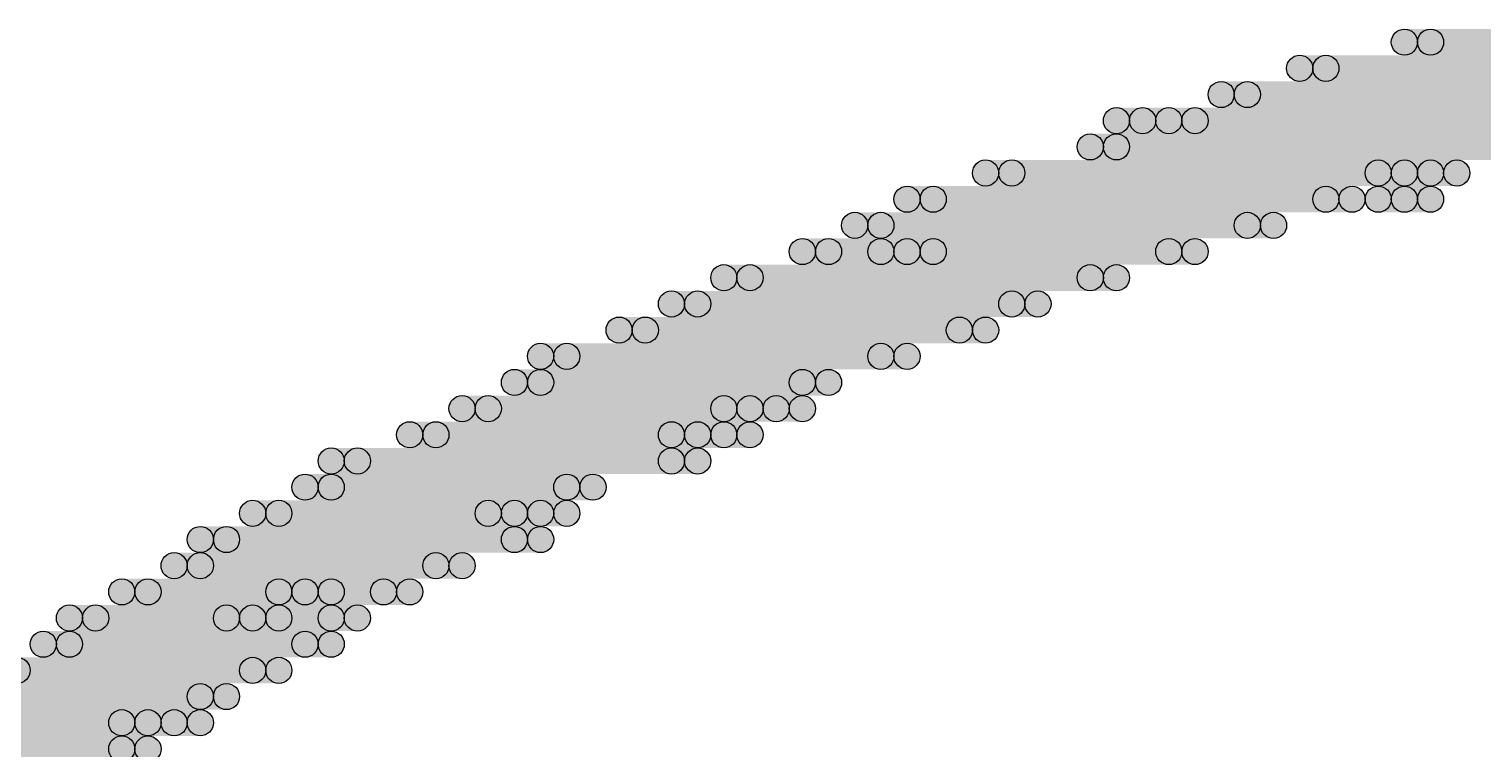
# Model space of a CAD drawing. Header units: millimetres. Extents: x 0 to 137, y 0 to 37.
# Drawn here: x 127.774 to 129.184, y 9.906 to 10.605 of the extents above; entities that cross this region are included whole.
import ezdxf

# ---------------------------------------------------------------- set-up
doc = ezdxf.new("R2010")
doc.units = ezdxf.units.MM
doc.layers.add('TopLayer', color=1, linetype='Continuous')
doc.layers.add('TopSolder', color=216, linetype='Continuous')

msp = doc.modelspace()

# ---------------------------------------------------------------- hatches: boundary and pattern name
at = {"layer": 'TopLayer'}
h = msp.add_hatch(color=1, dxfattribs=at)
edge = h.paths.add_edge_path()
edge.add_arc((129.1336, 10.5918), 0.0127, 0, 360)
for points in [[(129.1336, 10.5791), (129.1336, 10.6045), (129.6924, 10.6045), (129.6924, 10.5791)], [(129.032, 10.5537), (129.032, 10.5791), (129.5654, 10.5791), (129.5654, 10.5537)], [(128.9558, 10.5283), (128.9558, 10.5537), (129.4638, 10.5537), (129.4638, 10.5283)], [(128.8542, 10.5029), (128.8542, 10.5283), (128.8796, 10.5283), (128.8796, 10.5029)], [(128.905, 10.5029), (128.905, 10.5283), (129.3622, 10.5283), (129.3622, 10.5029)], [(128.8288, 10.4775), (128.8288, 10.5029), (129.2606, 10.5029), (129.2606, 10.4775)], [(128.7272, 10.4521), (128.7272, 10.4775), (129.1082, 10.4775), (129.1082, 10.4521)], [(129.1336, 10.4521), (129.1336, 10.4775), (129.159, 10.4775), (129.159, 10.4521)], [(128.651, 10.4267), (128.651, 10.4521), (129.0574, 10.4521), (129.0574, 10.4267)], [(129.1082, 10.4267), (129.1082, 10.4521), (129.1336, 10.4521), (129.1336, 10.4267)], [(128.6002, 10.4013), (128.6002, 10.4267), (128.9812, 10.4267), (128.9812, 10.4013)], [(128.5494, 10.3759), (128.5494, 10.4013), (128.6256, 10.4013), (128.6256, 10.3759)], [(128.651, 10.3759), (128.651, 10.4013), (128.905, 10.4013), (128.905, 10.3759)], [(128.4732, 10.3505), (128.4732, 10.3759), (128.8288, 10.3759), (128.8288, 10.3505)], [(128.4224, 10.3251), (128.4224, 10.3505), (128.7526, 10.3505), (128.7526, 10.3251)], [(128.3716, 10.2997), (128.3716, 10.3251), (128.7018, 10.3251), (128.7018, 10.2997)], [(128.2954, 10.2743), (128.2954, 10.2997), (128.6256, 10.2997), (128.6256, 10.2743)], [(128.27, 10.2489), (128.27, 10.2743), (128.5494, 10.2743), (128.5494, 10.2489)], [(128.2192, 10.2235), (128.2192, 10.2489), (128.4732, 10.2489), (128.4732, 10.2235)], [(128.4986, 10.2235), (128.4986, 10.2489), (128.524, 10.2489), (128.524, 10.2235)], [(128.1684, 10.1981), (128.1684, 10.2235), (128.4224, 10.2235), (128.4224, 10.1981)], [(128.4478, 10.1981), (128.4478, 10.2235), (128.4732, 10.2235), (128.4732, 10.1981)], [(128.0922, 10.1727), (128.0922, 10.1981), (128.4224, 10.1981), (128.4224, 10.1727)], [(128.0668, 10.1473), (128.0668, 10.1727), (128.3208, 10.1727), (128.3208, 10.1473)], [(128.016, 10.1219), (128.016, 10.1473), (128.2446, 10.1473), (128.2446, 10.1219)], [(128.27, 10.1219), (128.27, 10.1473), (128.2954, 10.1473), (128.2954, 10.1219)], [(127.9652, 10.0965), (127.9652, 10.1219), (128.27, 10.1219), (128.27, 10.0965)], [(127.9398, 10.0711), (127.9398, 10.0965), (128.1938, 10.0965), (128.1938, 10.0711)], [(127.889, 10.0457), (127.889, 10.0711), (128.0414, 10.0711), (128.0414, 10.0457)], [(128.0668, 10.0457), (128.0668, 10.0711), (128.143, 10.0711), (128.143, 10.0457)], [(127.8382, 10.0203), (127.8382, 10.0457), (127.9906, 10.0457), (127.9906, 10.0203)], [(128.016, 10.0203), (128.016, 10.0457), (128.0922, 10.0457), (128.0922, 10.0203)], [(127.8128, 9.9949), (127.8128, 10.0203), (128.0668, 10.0203), (128.0668, 9.9949)], [(127.762, 9.9695), (127.762, 9.9949), (128.016, 9.9949), (128.016, 9.9695)], [(127.7112, 9.9441), (127.7112, 9.9695), (127.9652, 9.9695), (127.9652, 9.9441)], [(127.6858, 9.9187), (127.6858, 9.9441), (127.889, 9.9441), (127.889, 9.9187)], [(127.9144, 9.9187), (127.9144, 9.9441), (127.9398, 9.9441), (127.9398, 9.9187)], [(127.635, 9.8933), (127.635, 9.9187), (127.889, 9.9187), (127.889, 9.8933)]]:
    msp.add_hatch(color=1, dxfattribs=at).paths.add_polyline_path(points)
h = msp.add_hatch(color=1, dxfattribs=at)
edge = h.paths.add_edge_path()
edge.add_arc((129.032, 10.5664), 0.0127, 0, 360)
h = msp.add_hatch(color=1, dxfattribs=at)
edge = h.paths.add_edge_path()
edge.add_arc((128.9558, 10.541), 0.0127, 0, 360)
h = msp.add_hatch(color=1, dxfattribs=at)
edge = h.paths.add_edge_path()
edge.add_arc((128.8542, 10.5156), 0.0127, 0, 360)
h = msp.add_hatch(color=1, dxfattribs=at)
edge = h.paths.add_edge_path()
edge.add_arc((128.8796, 10.5156), 0.0127, 0, 360)
h = msp.add_hatch(color=1, dxfattribs=at)
edge = h.paths.add_edge_path()
edge.add_arc((128.905, 10.5156), 0.0127, 0, 360)
h = msp.add_hatch(color=1, dxfattribs=at)
edge = h.paths.add_edge_path()
edge.add_arc((128.8288, 10.4902), 0.0127, 0, 360)
h = msp.add_hatch(color=1, dxfattribs=at)
edge = h.paths.add_edge_path()
edge.add_arc((128.7272, 10.4648), 0.0127, 0, 360)
h = msp.add_hatch(color=1, dxfattribs=at)
edge = h.paths.add_edge_path()
edge.add_arc((129.1082, 10.4648), 0.0127, 0, 360)
h = msp.add_hatch(color=1, dxfattribs=at)
edge = h.paths.add_edge_path()
edge.add_arc((129.1336, 10.4648), 0.0127, 0, 360)
h = msp.add_hatch(color=1, dxfattribs=at)
edge = h.paths.add_edge_path()
edge.add_arc((129.159, 10.4648), 0.0127, 0, 360)
h = msp.add_hatch(color=1, dxfattribs=at)
edge = h.paths.add_edge_path()
edge.add_arc((128.651, 10.4394), 0.0127, 0, 360)
h = msp.add_hatch(color=1, dxfattribs=at)
edge = h.paths.add_edge_path()
edge.add_arc((129.0574, 10.4394), 0.0127, 0, 360)
h = msp.add_hatch(color=1, dxfattribs=at)
edge = h.paths.add_edge_path()
edge.add_arc((129.1082, 10.4394), 0.0127, 0, 360)
h = msp.add_hatch(color=1, dxfattribs=at)
edge = h.paths.add_edge_path()
edge.add_arc((129.1336, 10.4394), 0.0127, 0, 360)
h = msp.add_hatch(color=1, dxfattribs=at)
edge = h.paths.add_edge_path()
edge.add_arc((128.6002, 10.414), 0.0127, 0, 360)
h = msp.add_hatch(color=1, dxfattribs=at)
edge = h.paths.add_edge_path()
edge.add_arc((128.9812, 10.414), 0.0127, 0, 360)
h = msp.add_hatch(color=1, dxfattribs=at)
edge = h.paths.add_edge_path()
edge.add_arc((128.5494, 10.3886), 0.0127, 0, 360)
h = msp.add_hatch(color=1, dxfattribs=at)
edge = h.paths.add_edge_path()
edge.add_arc((128.6256, 10.3886), 0.0127, 0, 360)
h = msp.add_hatch(color=1, dxfattribs=at)
edge = h.paths.add_edge_path()
edge.add_arc((128.651, 10.3886), 0.0127, 0, 360)
h = msp.add_hatch(color=1, dxfattribs=at)
edge = h.paths.add_edge_path()
edge.add_arc((128.905, 10.3886), 0.0127, 0, 360)
h = msp.add_hatch(color=1, dxfattribs=at)
edge = h.paths.add_edge_path()
edge.add_arc((128.4732, 10.3632), 0.0127, 0, 360)
h = msp.add_hatch(color=1, dxfattribs=at)
edge = h.paths.add_edge_path()
edge.add_arc((128.8288, 10.3632), 0.0127, 0, 360)
h = msp.add_hatch(color=1, dxfattribs=at)
edge = h.paths.add_edge_path()
edge.add_arc((128.4224, 10.3378), 0.0127, 0, 360)
h = msp.add_hatch(color=1, dxfattribs=at)
edge = h.paths.add_edge_path()
edge.add_arc((128.7526, 10.3378), 0.0127, 0, 360)
h = msp.add_hatch(color=1, dxfattribs=at)
edge = h.paths.add_edge_path()
edge.add_arc((128.3716, 10.3124), 0.0127, 0, 360)
h = msp.add_hatch(color=1, dxfattribs=at)
edge = h.paths.add_edge_path()
edge.add_arc((128.7018, 10.3124), 0.0127, 0, 360)
h = msp.add_hatch(color=1, dxfattribs=at)
edge = h.paths.add_edge_path()
edge.add_arc((128.2954, 10.287), 0.0127, 0, 360)
h = msp.add_hatch(color=1, dxfattribs=at)
edge = h.paths.add_edge_path()
edge.add_arc((128.6256, 10.287), 0.0127, 0, 360)
h = msp.add_hatch(color=1, dxfattribs=at)
edge = h.paths.add_edge_path()
edge.add_arc((128.27, 10.2616), 0.0127, 0, 360)
h = msp.add_hatch(color=1, dxfattribs=at)
edge = h.paths.add_edge_path()
edge.add_arc((128.5494, 10.2616), 0.0127, 0, 360)
h = msp.add_hatch(color=1, dxfattribs=at)
edge = h.paths.add_edge_path()
edge.add_arc((128.2192, 10.2362), 0.0127, 0, 360)
h = msp.add_hatch(color=1, dxfattribs=at)
edge = h.paths.add_edge_path()
edge.add_arc((128.4732, 10.2362), 0.0127, 0, 360)
h = msp.add_hatch(color=1, dxfattribs=at)
edge = h.paths.add_edge_path()
edge.add_arc((128.4986, 10.2362), 0.0127, 0, 360)
h = msp.add_hatch(color=1, dxfattribs=at)
edge = h.paths.add_edge_path()
edge.add_arc((128.524, 10.2362), 0.0127, 0, 360)
h = msp.add_hatch(color=1, dxfattribs=at)
edge = h.paths.add_edge_path()
edge.add_arc((128.1684, 10.2108), 0.0127, 0, 360)
h = msp.add_hatch(color=1, dxfattribs=at)
edge = h.paths.add_edge_path()
edge.add_arc((128.4224, 10.2108), 0.0127, 0, 360)
h = msp.add_hatch(color=1, dxfattribs=at)
edge = h.paths.add_edge_path()
edge.add_arc((128.4478, 10.2108), 0.0127, 0, 360)
h = msp.add_hatch(color=1, dxfattribs=at)
edge = h.paths.add_edge_path()
edge.add_arc((128.4732, 10.2108), 0.0127, 0, 360)
h = msp.add_hatch(color=1, dxfattribs=at)
edge = h.paths.add_edge_path()
edge.add_arc((128.0922, 10.1854), 0.0127, 0, 360)
h = msp.add_hatch(color=1, dxfattribs=at)
edge = h.paths.add_edge_path()
edge.add_arc((128.4224, 10.1854), 0.0127, 0, 360)
h = msp.add_hatch(color=1, dxfattribs=at)
edge = h.paths.add_edge_path()
edge.add_arc((128.0668, 10.16), 0.0127, 0, 360)
h = msp.add_hatch(color=1, dxfattribs=at)
edge = h.paths.add_edge_path()
edge.add_arc((128.3208, 10.16), 0.0127, 0, 360)
h = msp.add_hatch(color=1, dxfattribs=at)
edge = h.paths.add_edge_path()
edge.add_arc((128.016, 10.1346), 0.0127, 0, 360)
h = msp.add_hatch(color=1, dxfattribs=at)
edge = h.paths.add_edge_path()
edge.add_arc((128.2446, 10.1346), 0.0127, 0, 360)
h = msp.add_hatch(color=1, dxfattribs=at)
edge = h.paths.add_edge_path()
edge.add_arc((128.27, 10.1346), 0.0127, 0, 360)
h = msp.add_hatch(color=1, dxfattribs=at)
edge = h.paths.add_edge_path()
edge.add_arc((128.2954, 10.1346), 0.0127, 0, 360)
h = msp.add_hatch(color=1, dxfattribs=at)
edge = h.paths.add_edge_path()
edge.add_arc((127.9652, 10.1092), 0.0127, 0, 360)
h = msp.add_hatch(color=1, dxfattribs=at)
edge = h.paths.add_edge_path()
edge.add_arc((128.27, 10.1092), 0.0127, 0, 360)
h = msp.add_hatch(color=1, dxfattribs=at)
edge = h.paths.add_edge_path()
edge.add_arc((127.9398, 10.0838), 0.0127, 0, 360)
h = msp.add_hatch(color=1, dxfattribs=at)
edge = h.paths.add_edge_path()
edge.add_arc((128.1938, 10.0838), 0.0127, 0, 360)
h = msp.add_hatch(color=1, dxfattribs=at)
edge = h.paths.add_edge_path()
edge.add_arc((127.889, 10.0584), 0.0127, 0, 360)
h = msp.add_hatch(color=1, dxfattribs=at)
edge = h.paths.add_edge_path()
edge.add_arc((128.0414, 10.0584), 0.0127, 0, 360)
h = msp.add_hatch(color=1, dxfattribs=at)
edge = h.paths.add_edge_path()
edge.add_arc((128.0668, 10.0584), 0.0127, 0, 360)
h = msp.add_hatch(color=1, dxfattribs=at)
edge = h.paths.add_edge_path()
edge.add_arc((128.143, 10.0584), 0.0127, 0, 360)
h = msp.add_hatch(color=1, dxfattribs=at)
edge = h.paths.add_edge_path()
edge.add_arc((127.8382, 10.033), 0.0127, 0, 360)
h = msp.add_hatch(color=1, dxfattribs=at)
edge = h.paths.add_edge_path()
edge.add_arc((127.9906, 10.033), 0.0127, 0, 360)
h = msp.add_hatch(color=1, dxfattribs=at)
edge = h.paths.add_edge_path()
edge.add_arc((128.016, 10.033), 0.0127, 0, 360)
h = msp.add_hatch(color=1, dxfattribs=at)
edge = h.paths.add_edge_path()
edge.add_arc((128.0922, 10.033), 0.0127, 0, 360)
h = msp.add_hatch(color=1, dxfattribs=at)
edge = h.paths.add_edge_path()
edge.add_arc((127.8128, 10.0076), 0.0127, 0, 360)
h = msp.add_hatch(color=1, dxfattribs=at)
edge = h.paths.add_edge_path()
edge.add_arc((128.0668, 10.0076), 0.0127, 0, 360)
h = msp.add_hatch(color=1, dxfattribs=at)
edge = h.paths.add_edge_path()
edge.add_arc((127.762, 9.9822), 0.0127, 0, 360)
h = msp.add_hatch(color=1, dxfattribs=at)
edge = h.paths.add_edge_path()
edge.add_arc((128.016, 9.9822), 0.0127, 0, 360)
h = msp.add_hatch(color=1, dxfattribs=at)
edge = h.paths.add_edge_path()
edge.add_arc((127.9652, 9.9568), 0.0127, 0, 360)
h = msp.add_hatch(color=1, dxfattribs=at)
edge = h.paths.add_edge_path()
edge.add_arc((127.889, 9.9314), 0.0127, 0, 360)
h = msp.add_hatch(color=1, dxfattribs=at)
edge = h.paths.add_edge_path()
edge.add_arc((127.9144, 9.9314), 0.0127, 0, 360)
h = msp.add_hatch(color=1, dxfattribs=at)
edge = h.paths.add_edge_path()
edge.add_arc((127.9398, 9.9314), 0.0127, 0, 360)
h = msp.add_hatch(color=1, dxfattribs=at)
edge = h.paths.add_edge_path()
edge.add_arc((127.889, 9.906), 0.0127, 0, 360)
at = {"layer": 'TopSolder'}
h = msp.add_hatch(color=216, dxfattribs=at)
edge = h.paths.add_edge_path()
edge.add_arc((129.1082, 10.5918), 0.0127, 0, 360)
for points in [[(129.1082, 10.5791), (129.1082, 10.6045), (129.667, 10.6045), (129.667, 10.5791)], [(129.0066, 10.5537), (129.0066, 10.5791), (129.54, 10.5791), (129.54, 10.5537)], [(128.9304, 10.5283), (128.9304, 10.5537), (129.4384, 10.5537), (129.4384, 10.5283)], [(128.8288, 10.5029), (128.8288, 10.5283), (128.8542, 10.5283), (128.8542, 10.5029)], [(128.8796, 10.5029), (128.8796, 10.5283), (129.3368, 10.5283), (129.3368, 10.5029)], [(128.8034, 10.4775), (128.8034, 10.5029), (129.2352, 10.5029), (129.2352, 10.4775)], [(128.7018, 10.4521), (128.7018, 10.4775), (129.0828, 10.4775), (129.0828, 10.4521)], [(129.1082, 10.4521), (129.1082, 10.4775), (129.1336, 10.4775), (129.1336, 10.4521)], [(128.6256, 10.4267), (128.6256, 10.4521), (129.032, 10.4521), (129.032, 10.4267)], [(129.0828, 10.4267), (129.0828, 10.4521), (129.1082, 10.4521), (129.1082, 10.4267)], [(128.5748, 10.4013), (128.5748, 10.4267), (128.9558, 10.4267), (128.9558, 10.4013)], [(128.524, 10.3759), (128.524, 10.4013), (128.6002, 10.4013), (128.6002, 10.3759)], [(128.6256, 10.3759), (128.6256, 10.4013), (128.8796, 10.4013), (128.8796, 10.3759)], [(128.4478, 10.3505), (128.4478, 10.3759), (128.8034, 10.3759), (128.8034, 10.3505)], [(128.397, 10.3251), (128.397, 10.3505), (128.7272, 10.3505), (128.7272, 10.3251)], [(128.3462, 10.2997), (128.3462, 10.3251), (128.6764, 10.3251), (128.6764, 10.2997)], [(128.27, 10.2743), (128.27, 10.2997), (128.6002, 10.2997), (128.6002, 10.2743)], [(128.2446, 10.2489), (128.2446, 10.2743), (128.524, 10.2743), (128.524, 10.2489)], [(128.1938, 10.2235), (128.1938, 10.2489), (128.4478, 10.2489), (128.4478, 10.2235)], [(128.4732, 10.2235), (128.4732, 10.2489), (128.4986, 10.2489), (128.4986, 10.2235)], [(128.143, 10.1981), (128.143, 10.2235), (128.397, 10.2235), (128.397, 10.1981)], [(128.4224, 10.1981), (128.4224, 10.2235), (128.4478, 10.2235), (128.4478, 10.1981)], [(128.0668, 10.1727), (128.0668, 10.1981), (128.397, 10.1981), (128.397, 10.1727)], [(128.0414, 10.1473), (128.0414, 10.1727), (128.2954, 10.1727), (128.2954, 10.1473)], [(127.9906, 10.1219), (127.9906, 10.1473), (128.2192, 10.1473), (128.2192, 10.1219)], [(128.2446, 10.1219), (128.2446, 10.1473), (128.27, 10.1473), (128.27, 10.1219)], [(127.9398, 10.0965), (127.9398, 10.1219), (128.2446, 10.1219), (128.2446, 10.0965)], [(127.9144, 10.0711), (127.9144, 10.0965), (128.1684, 10.0965), (128.1684, 10.0711)], [(127.8636, 10.0457), (127.8636, 10.0711), (128.016, 10.0711), (128.016, 10.0457)], [(128.0414, 10.0457), (128.0414, 10.0711), (128.1176, 10.0711), (128.1176, 10.0457)], [(127.8128, 10.0203), (127.8128, 10.0457), (127.9652, 10.0457), (127.9652, 10.0203)], [(127.9906, 10.0203), (127.9906, 10.0457), (128.0668, 10.0457), (128.0668, 10.0203)], [(127.7874, 9.9949), (127.7874, 10.0203), (128.0414, 10.0203), (128.0414, 9.9949)], [(127.7366, 9.9695), (127.7366, 9.9949), (127.9906, 9.9949), (127.9906, 9.9695)], [(127.6858, 9.9441), (127.6858, 9.9695), (127.9398, 9.9695), (127.9398, 9.9441)], [(127.6604, 9.9187), (127.6604, 9.9441), (127.8636, 9.9441), (127.8636, 9.9187)], [(127.889, 9.9187), (127.889, 9.9441), (127.9144, 9.9441), (127.9144, 9.9187)], [(127.6096, 9.8933), (127.6096, 9.9187), (127.8636, 9.9187), (127.8636, 9.8933)]]:
    msp.add_hatch(color=216, dxfattribs=at).paths.add_polyline_path(points)
h = msp.add_hatch(color=216, dxfattribs=at)
edge = h.paths.add_edge_path()
edge.add_arc((129.0066, 10.5664), 0.0127, 0, 360)
h = msp.add_hatch(color=216, dxfattribs=at)
edge = h.paths.add_edge_path()
edge.add_arc((128.9304, 10.541), 0.0127, 0, 360)
h = msp.add_hatch(color=216, dxfattribs=at)
edge = h.paths.add_edge_path()
edge.add_arc((128.8288, 10.5156), 0.0127, 0, 360)
h = msp.add_hatch(color=216, dxfattribs=at)
edge = h.paths.add_edge_path()
edge.add_arc((128.8542, 10.5156), 0.0127, 0, 360)
h = msp.add_hatch(color=216, dxfattribs=at)
edge = h.paths.add_edge_path()
edge.add_arc((128.8796, 10.5156), 0.0127, 0, 360)
h = msp.add_hatch(color=216, dxfattribs=at)
edge = h.paths.add_edge_path()
edge.add_arc((128.8034, 10.4902), 0.0127, 0, 360)
h = msp.add_hatch(color=216, dxfattribs=at)
edge = h.paths.add_edge_path()
edge.add_arc((128.7018, 10.4648), 0.0127, 0, 360)
h = msp.add_hatch(color=216, dxfattribs=at)
edge = h.paths.add_edge_path()
edge.add_arc((129.0828, 10.4648), 0.0127, 0, 360)
h = msp.add_hatch(color=216, dxfattribs=at)
edge = h.paths.add_edge_path()
edge.add_arc((129.1082, 10.4648), 0.0127, 0, 360)
h = msp.add_hatch(color=216, dxfattribs=at)
edge = h.paths.add_edge_path()
edge.add_arc((129.1336, 10.4648), 0.0127, 0, 360)
h = msp.add_hatch(color=216, dxfattribs=at)
edge = h.paths.add_edge_path()
edge.add_arc((128.6256, 10.4394), 0.0127, 0, 360)
h = msp.add_hatch(color=216, dxfattribs=at)
edge = h.paths.add_edge_path()
edge.add_arc((129.032, 10.4394), 0.0127, 0, 360)
h = msp.add_hatch(color=216, dxfattribs=at)
edge = h.paths.add_edge_path()
edge.add_arc((129.0828, 10.4394), 0.0127, 0, 360)
h = msp.add_hatch(color=216, dxfattribs=at)
edge = h.paths.add_edge_path()
edge.add_arc((129.1082, 10.4394), 0.0127, 0, 360)
h = msp.add_hatch(color=216, dxfattribs=at)
edge = h.paths.add_edge_path()
edge.add_arc((128.5748, 10.414), 0.0127, 0, 360)
h = msp.add_hatch(color=216, dxfattribs=at)
edge = h.paths.add_edge_path()
edge.add_arc((128.9558, 10.414), 0.0127, 0, 360)
h = msp.add_hatch(color=216, dxfattribs=at)
edge = h.paths.add_edge_path()
edge.add_arc((128.524, 10.3886), 0.0127, 0, 360)
h = msp.add_hatch(color=216, dxfattribs=at)
edge = h.paths.add_edge_path()
edge.add_arc((128.6002, 10.3886), 0.0127, 0, 360)
h = msp.add_hatch(color=216, dxfattribs=at)
edge = h.paths.add_edge_path()
edge.add_arc((128.6256, 10.3886), 0.0127, 0, 360)
h = msp.add_hatch(color=216, dxfattribs=at)
edge = h.paths.add_edge_path()
edge.add_arc((128.8796, 10.3886), 0.0127, 0, 360)
h = msp.add_hatch(color=216, dxfattribs=at)
edge = h.paths.add_edge_path()
edge.add_arc((128.4478, 10.3632), 0.0127, 0, 360)
h = msp.add_hatch(color=216, dxfattribs=at)
edge = h.paths.add_edge_path()
edge.add_arc((128.8034, 10.3632), 0.0127, 0, 360)
h = msp.add_hatch(color=216, dxfattribs=at)
edge = h.paths.add_edge_path()
edge.add_arc((128.397, 10.3378), 0.0127, 0, 360)
h = msp.add_hatch(color=216, dxfattribs=at)
edge = h.paths.add_edge_path()
edge.add_arc((128.7272, 10.3378), 0.0127, 0, 360)
h = msp.add_hatch(color=216, dxfattribs=at)
edge = h.paths.add_edge_path()
edge.add_arc((128.3462, 10.3124), 0.0127, 0, 360)
h = msp.add_hatch(color=216, dxfattribs=at)
edge = h.paths.add_edge_path()
edge.add_arc((128.6764, 10.3124), 0.0127, 0, 360)
h = msp.add_hatch(color=216, dxfattribs=at)
edge = h.paths.add_edge_path()
edge.add_arc((128.27, 10.287), 0.0127, 0, 360)
h = msp.add_hatch(color=216, dxfattribs=at)
edge = h.paths.add_edge_path()
edge.add_arc((128.6002, 10.287), 0.0127, 0, 360)
h = msp.add_hatch(color=216, dxfattribs=at)
edge = h.paths.add_edge_path()
edge.add_arc((128.2446, 10.2616), 0.0127, 0, 360)
h = msp.add_hatch(color=216, dxfattribs=at)
edge = h.paths.add_edge_path()
edge.add_arc((128.524, 10.2616), 0.0127, 0, 360)
h = msp.add_hatch(color=216, dxfattribs=at)
edge = h.paths.add_edge_path()
edge.add_arc((128.1938, 10.2362), 0.0127, 0, 360)
h = msp.add_hatch(color=216, dxfattribs=at)
edge = h.paths.add_edge_path()
edge.add_arc((128.4478, 10.2362), 0.0127, 0, 360)
h = msp.add_hatch(color=216, dxfattribs=at)
edge = h.paths.add_edge_path()
edge.add_arc((128.4732, 10.2362), 0.0127, 0, 360)
h = msp.add_hatch(color=216, dxfattribs=at)
edge = h.paths.add_edge_path()
edge.add_arc((128.4986, 10.2362), 0.0127, 0, 360)
h = msp.add_hatch(color=216, dxfattribs=at)
edge = h.paths.add_edge_path()
edge.add_arc((128.143, 10.2108), 0.0127, 0, 360)
h = msp.add_hatch(color=216, dxfattribs=at)
edge = h.paths.add_edge_path()
edge.add_arc((128.397, 10.2108), 0.0127, 0, 360)
h = msp.add_hatch(color=216, dxfattribs=at)
edge = h.paths.add_edge_path()
edge.add_arc((128.4224, 10.2108), 0.0127, 0, 360)
h = msp.add_hatch(color=216, dxfattribs=at)
edge = h.paths.add_edge_path()
edge.add_arc((128.4478, 10.2108), 0.0127, 0, 360)
h = msp.add_hatch(color=216, dxfattribs=at)
edge = h.paths.add_edge_path()
edge.add_arc((128.0668, 10.1854), 0.0127, 0, 360)
h = msp.add_hatch(color=216, dxfattribs=at)
edge = h.paths.add_edge_path()
edge.add_arc((128.397, 10.1854), 0.0127, 0, 360)
h = msp.add_hatch(color=216, dxfattribs=at)
edge = h.paths.add_edge_path()
edge.add_arc((128.0414, 10.16), 0.0127, 0, 360)
h = msp.add_hatch(color=216, dxfattribs=at)
edge = h.paths.add_edge_path()
edge.add_arc((128.2954, 10.16), 0.0127, 0, 360)
h = msp.add_hatch(color=216, dxfattribs=at)
edge = h.paths.add_edge_path()
edge.add_arc((127.9906, 10.1346), 0.0127, 0, 360)
h = msp.add_hatch(color=216, dxfattribs=at)
edge = h.paths.add_edge_path()
edge.add_arc((128.2192, 10.1346), 0.0127, 0, 360)
h = msp.add_hatch(color=216, dxfattribs=at)
edge = h.paths.add_edge_path()
edge.add_arc((128.2446, 10.1346), 0.0127, 0, 360)
h = msp.add_hatch(color=216, dxfattribs=at)
edge = h.paths.add_edge_path()
edge.add_arc((128.27, 10.1346), 0.0127, 0, 360)
h = msp.add_hatch(color=216, dxfattribs=at)
edge = h.paths.add_edge_path()
edge.add_arc((127.9398, 10.1092), 0.0127, 0, 360)
h = msp.add_hatch(color=216, dxfattribs=at)
edge = h.paths.add_edge_path()
edge.add_arc((128.2446, 10.1092), 0.0127, 0, 360)
h = msp.add_hatch(color=216, dxfattribs=at)
edge = h.paths.add_edge_path()
edge.add_arc((127.9144, 10.0838), 0.0127, 0, 360)
h = msp.add_hatch(color=216, dxfattribs=at)
edge = h.paths.add_edge_path()
edge.add_arc((128.1684, 10.0838), 0.0127, 0, 360)
h = msp.add_hatch(color=216, dxfattribs=at)
edge = h.paths.add_edge_path()
edge.add_arc((127.8636, 10.0584), 0.0127, 0, 360)
h = msp.add_hatch(color=216, dxfattribs=at)
edge = h.paths.add_edge_path()
edge.add_arc((128.016, 10.0584), 0.0127, 0, 360)
h = msp.add_hatch(color=216, dxfattribs=at)
edge = h.paths.add_edge_path()
edge.add_arc((128.0414, 10.0584), 0.0127, 0, 360)
h = msp.add_hatch(color=216, dxfattribs=at)
edge = h.paths.add_edge_path()
edge.add_arc((128.1176, 10.0584), 0.0127, 0, 360)
h = msp.add_hatch(color=216, dxfattribs=at)
edge = h.paths.add_edge_path()
edge.add_arc((127.8128, 10.033), 0.0127, 0, 360)
h = msp.add_hatch(color=216, dxfattribs=at)
edge = h.paths.add_edge_path()
edge.add_arc((127.9652, 10.033), 0.0127, 0, 360)
h = msp.add_hatch(color=216, dxfattribs=at)
edge = h.paths.add_edge_path()
edge.add_arc((127.9906, 10.033), 0.0127, 0, 360)
h = msp.add_hatch(color=216, dxfattribs=at)
edge = h.paths.add_edge_path()
edge.add_arc((128.0668, 10.033), 0.0127, 0, 360)
h = msp.add_hatch(color=216, dxfattribs=at)
edge = h.paths.add_edge_path()
edge.add_arc((127.7874, 10.0076), 0.0127, 0, 360)
h = msp.add_hatch(color=216, dxfattribs=at)
edge = h.paths.add_edge_path()
edge.add_arc((128.0414, 10.0076), 0.0127, 0, 360)
h = msp.add_hatch(color=216, dxfattribs=at)
edge = h.paths.add_edge_path()
edge.add_arc((127.9906, 9.9822), 0.0127, 0, 360)
h = msp.add_hatch(color=216, dxfattribs=at)
edge = h.paths.add_edge_path()
edge.add_arc((127.9398, 9.9568), 0.0127, 0, 360)
h = msp.add_hatch(color=216, dxfattribs=at)
edge = h.paths.add_edge_path()
edge.add_arc((127.8636, 9.9314), 0.0127, 0, 360)
h = msp.add_hatch(color=216, dxfattribs=at)
edge = h.paths.add_edge_path()
edge.add_arc((127.889, 9.9314), 0.0127, 0, 360)
h = msp.add_hatch(color=216, dxfattribs=at)
edge = h.paths.add_edge_path()
edge.add_arc((127.9144, 9.9314), 0.0127, 0, 360)
h = msp.add_hatch(color=216, dxfattribs=at)
edge = h.paths.add_edge_path()
edge.add_arc((127.8636, 9.906), 0.0127, 0, 360)

# ---------------------------------------------------------------- linework, layer by layer
at = {"layer": 'TopLayer'}
for centre in [(129.1336, 10.5918), (129.032, 10.5664), (128.9558, 10.541), (128.8542, 10.5156), (128.8796, 10.5156), (128.905, 10.5156), (128.8288, 10.4902), (128.7272, 10.4648), (129.1082, 10.4648), (129.1336, 10.4648), (129.159, 10.4648), (128.651, 10.4394), (129.0574, 10.4394), (129.1082, 10.4394), (129.1336, 10.4394), (128.6002, 10.414), (128.9812, 10.414), (128.5494, 10.3886), (128.6256, 10.3886), (128.651, 10.3886), (128.905, 10.3886), (128.4732, 10.3632), (128.8288, 10.3632), (128.4224, 10.3378), (128.7526, 10.3378), (128.3716, 10.3124), (128.7018, 10.3124), (128.2954, 10.287), (128.6256, 10.287), (128.27, 10.2616), (128.5494, 10.2616), (128.2192, 10.2362), (128.4732, 10.2362), (128.4986, 10.2362), (128.524, 10.2362), (128.1684, 10.2108), (128.4224, 10.2108), (128.4478, 10.2108), (128.4732, 10.2108), (128.0922, 10.1854), (128.4224, 10.1854), (128.0668, 10.16), (128.3208, 10.16), (128.016, 10.1346), (128.2446, 10.1346), (128.27, 10.1346), (128.2954, 10.1346), (127.9652, 10.1092), (128.27, 10.1092), (127.9398, 10.0838), (128.1938, 10.0838), (127.889, 10.0584), (128.0414, 10.0584), (128.0668, 10.0584), (128.143, 10.0584), (127.8382, 10.033), (127.9906, 10.033), (128.016, 10.033), (128.0922, 10.033), (127.8128, 10.0076), (128.0668, 10.0076), (127.762, 9.9822), (128.016, 9.9822), (127.9652, 9.9568), (127.889, 9.9314), (127.9144, 9.9314), (127.9398, 9.9314), (127.889, 9.906)]:
    msp.add_circle(centre, 0.0127, dxfattribs=at)
at = {"layer": 'TopSolder'}
for centre in [(129.1082, 10.5918), (129.0066, 10.5664), (128.9304, 10.541), (128.8288, 10.5156), (128.8542, 10.5156), (128.8796, 10.5156), (128.8034, 10.4902), (128.7018, 10.4648), (129.0828, 10.4648), (129.1082, 10.4648), (129.1336, 10.4648), (128.6256, 10.4394), (129.032, 10.4394), (129.0828, 10.4394), (129.1082, 10.4394), (128.5748, 10.414), (128.9558, 10.414), (128.524, 10.3886), (128.6002, 10.3886), (128.6256, 10.3886), (128.8796, 10.3886), (128.4478, 10.3632), (128.8034, 10.3632), (128.397, 10.3378), (128.7272, 10.3378), (128.3462, 10.3124), (128.6764, 10.3124), (128.27, 10.287), (128.6002, 10.287), (128.2446, 10.2616), (128.524, 10.2616), (128.1938, 10.2362), (128.4478, 10.2362), (128.4732, 10.2362), (128.4986, 10.2362), (128.143, 10.2108), (128.397, 10.2108), (128.4224, 10.2108), (128.4478, 10.2108), (128.0668, 10.1854), (128.397, 10.1854), (128.0414, 10.16), (128.2954, 10.16), (127.9906, 10.1346), (128.2192, 10.1346), (128.2446, 10.1346), (128.27, 10.1346), (127.9398, 10.1092), (128.2446, 10.1092), (127.9144, 10.0838), (128.1684, 10.0838), (127.8636, 10.0584), (128.016, 10.0584), (128.0414, 10.0584), (128.1176, 10.0584), (127.8128, 10.033), (127.9652, 10.033), (127.9906, 10.033), (128.0668, 10.033), (127.7874, 10.0076), (128.0414, 10.0076), (127.9906, 9.9822), (127.9398, 9.9568), (127.8636, 9.9314), (127.889, 9.9314), (127.9144, 9.9314), (127.8636, 9.906)]:
    msp.add_circle(centre, 0.0127, dxfattribs=at)

doc.saveas('drawing.dxf')
